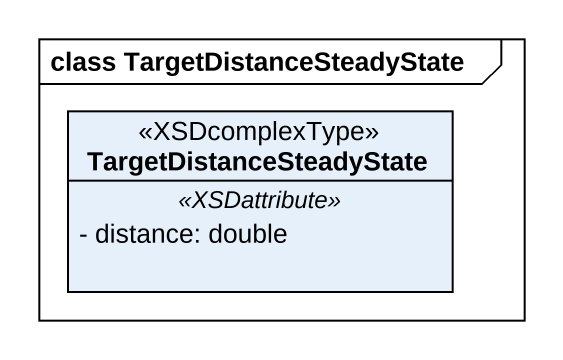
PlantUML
@startuml
mainframe class TargetDistanceSteadyState
hide circle
hide empty members
skinparam classAttributeIconSize 0
class TargetDistanceSteadyState <<XSDcomplexType>> {
  .. <<XSDattribute>> ..
  - distance: double
}
@enduml
